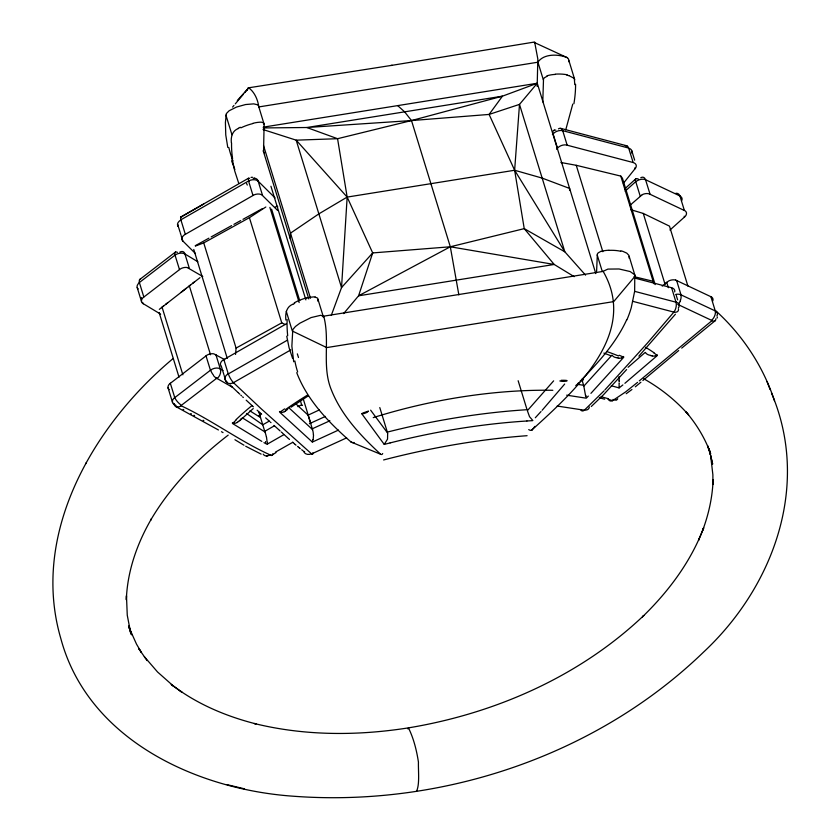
<?xml version="1.0" encoding="UTF-8"?>
<svg xmlns="http://www.w3.org/2000/svg" width="840" height="840" viewBox="0 0 840 840"><rect width="100%" height="100%" fill="white"/><g stroke="black" fill="none" stroke-linecap="round" stroke-linejoin="round"><path stroke-width="1.26" d="M619.122 382.935L619.122 383.471M619.101 386.253L619.122 384.174M619.101 386.873L619.101 387.912L611.3 385.749M574.76 84.62L574.319 78.393L568.785 75.558M542.787 101.955L543.512 79.107A4.21 2.688 -18 0 1 544.467 77.742L547.113 76.22M285.873 320.061C285.212 313.856 286.209 307.01 292.625 304.311M252.662 123.407A20.937 12.936 -15.7 0 1 261.25 122.157L263.004 122.672A4.242 2.73 -16.3 0 1 264.117 123.868L263.55 151.862L264.537 152.933M290.304 238.844L290.483 233.153L318.854 213.875L347.161 197.085L514.637 170.258L542.168 178.101L569.615 188.444L569.551 190.334M318.003 301.298L317.951 298.893A4.242 2.709 -17.9 0 0 316.848 297.728L315.094 297.255M537.169 86.405L537.831 58.999L534.639 42L390.978 65.489M600.968 251.307L598.311 252.798A4.21 2.709 -16.2 0 0 597.345 254.142L596.6 271.404M231.378 142.863C230.696 136.868 232.291 130.578 238.539 128.457M318.056 299.628L323.494 317.289L323.715 316.166L603.162 271.394C639.261 333.911 574.287 391.241 531.899 429.996M235.536 354.417L236.082 348.086L203.732 242.907L249.407 217.665L265.829 207.018M264.222 124.593L258.437 105.672L257.408 104.748L253.733 103.866L245.584 104.538L236.523 107.048L229.121 110.764L226.349 113.589L225.414 122.483L225.761 134.946L227.777 147.42M247.265 90.342L248.052 87.895L392.165 65.289M572.754 104.108L565.75 129.833M534.366 42.515L567.357 57.698L568.355 58.8L574.78 79.821M313.152 439.667L313.541 434.879M407.925 728.931L408.44 727.871C495.169 713.486 579.642 676.452 643.787 615.51L642.432 616.844C668.42 591.654 690.722 561.918 703.637 527.888L702.744 530.135C708.76 513.965 712.509 496.913 713.097 479.651L712.929 484.533L712.876 474.747L710.64 455.584L712.635 464.132L709.002 448.602M543.365 79.884L537.925 62.213C543.606 53.487 558.548 53.949 567.357 57.698M717.034 318.129L717.413 317.09M331.286 315.378L341.534 287.584L347.161 197.085L337.565 138.705L306.82 127.512L263.256 127.932M699.457 538.115L698.565 540.309L703.637 527.888M680.505 300.468L680.243 301.067M626.661 319.809C616.192 342.709 599.109 361.61 581.774 379.533M173.219 358.449C93.996 424.673 29.841 533.043 60.879 638.747C88.095 739.767 196.476 789.485 293.255 796.215C441.588 807.366 596.148 755.874 703.615 652.05C773.871 586.404 810.642 484.911 771.456 392.983M85.733 463.701L86.425 462.504M368.183 411.222C366.755 413.983 354.837 415.223 368.351 411.191M623.385 183.309L635.744 167.843A7.171 4.589 -17.1 0 0 634.063 162.876L633.171 162.54L628.656 148.071L562.632 130.651A7.161 4.463 -18.7 0 0 553.203 133.791M633.139 162.529L566.129 144.931A7.161 4.631 -16.9 0 0 558.243 147.389L556.595 149.299M552.405 134.536L553.046 133.739L557.498 148.197M564.659 384.069L542.136 410.288M553.644 380.856L527.352 410.676L529.526 416.661L532.77 420.462M232.596 107.069L233.94 105.473M235.284 103.877L243.327 94.322M244.661 92.726L247.349 89.544M343.613 313.604L358.586 295.796L450.314 246.782L524.234 228.638L564.837 251.811L585.553 275.142M675.413 314.213L638.873 356.16M237.29 100.517L248.682 87.811C254.583 92.064 257.901 99.834 258.793 106.932L537.925 62.213M533.904 427.613L534.975 426.363M531.752 430.122L532.833 428.862M541.002 411.548L535.301 417.764M611.919 355.173L583.874 386.096M626.63 369.548L603.466 394.779L591.297 406.507M604.937 389.876L647.21 343.308L673.932 312.039A7.161 3.78 -75.8 0 0 676.011 302.274L671.622 287.752L634.547 278.03M604.023 390.873L584.325 410.225A7.003 3.654 -77.2 0 1 580.944 410.183M590.929 393.351L623.774 357.21L619.216 355.268M588.336 396.081L586.268 398.192L566.654 395.168M581.175 380.142L579.989 381.37M578.792 382.589L577.584 383.806M576.986 384.416L575.768 385.633M236.481 419.654L232.554 423.538L261.817 441.389M239.704 420.714L253.228 408.555M626.346 190.365L625.632 191.027M625.18 191.173L635.817 181.555M629.716 205.538L642.285 194.68M624.708 188.885L636.006 178.658M669.952 230.055L685.303 216.3A7.161 4.609 -17.7 0 0 685.188 210.872L649.194 193.862A7.171 4.673 -17.2 0 0 642.264 194.649M603.057 271.352L607.887 269.094L619.049 268.979L630.126 271.541L634.788 274.817L634.651 291.281L631.26 307.692A239.873 157.416 17.8 0 1 626.871 319.893M712.131 320.523L639.282 380.898M665.816 283.038L668.808 280.906A7.171 4.526 -17 0 1 675.601 280.077M628.1 367.28L645.225 352.401M640.196 196.066L635.744 181.619A7.161 2.688 44.4 0 1 638.327 179.035M665.616 283.206L662.214 286.135M361.673 413.574L384.237 444.413L387.534 439.142L387.671 433.167M642.873 380.541L678.689 350.553M715.218 320.659L681.702 348.117M637.56 382.358L625.579 391.944L613.158 400.27M384.237 444.413L390.149 442.89M640.909 382.211L635.313 386.82M624.887 383.303L657.384 355.488L653.72 352.81M622.881 384.941L619.101 387.912M159.316 309.362L200.004 277.651M583.275 379.911L582.025 380.153M582.509 379.764L582.824 379.512A10.29 6.321 -70.1 0 0 583.38 379.124M228.197 435.12C197.684 458.577 170.299 486.738 150.728 520.055L151.421 518.868C137.12 543.459 127.355 571.158 126.326 599.771L126.473 595.76L127.26 615.216L130.893 634.022L128.919 625.79L131.786 634.872L129.15 627.837M187.32 267.54A7.171 4.662 -17.4 0 0 180.453 268.894L142.978 297.717A7.161 4.631 -16.7 0 0 142.506 303.25L160.671 314.171M139.293 282.597L175.109 255.077A7.161 4.526 -15.6 0 1 184.737 253.869L197.873 261.786M161.469 307.598L163.537 305.991M165.606 304.374L167.674 302.768M181.104 292.288L186.27 288.256M188.339 286.65L190.407 285.033M192.476 283.427L194.544 281.81M169.26 389.644L169.05 389.477A7.161 4.557 -17.5 0 1 169.491 383.964L206.997 355.142A7.171 4.526 -16.8 0 1 213.801 353.829L224.763 359.646M180.968 405.615L216.783 378.21M174.699 397.688L210.515 370.188A7.161 4.651 -18.6 0 1 220.3 368.865M139.545 279.647L175.161 252.294M631.942 389.498L626.21 393.719M170.299 383.219L174.773 397.635A7.161 2.352 48.5 0 0 180.705 404.723M180.957 405.709C211.816 420.031 239.799 441.252 270.669 455.144M284.592 408.881L279.836 412.304L312.365 442.071L338.447 430.101M291.007 407.232L308.112 395.987M238.518 421.617L237.195 422.31M275.447 452.12L292.814 442.281M286.262 323.852L222.894 360.108A7.171 4.589 -17.1 0 0 220.836 365.705L221.34 366.345M266.353 436.968A6.857 1.449 74.5 0 0 264.988 431.981A4.851 1.607 55.7 0 1 264.747 431.319L274.071 425.995M277.683 210.504L261.901 194.943A7.161 4.62 -17.5 0 0 254.1 194.88L184.306 234.916A7.171 4.589 -17.1 0 0 182.311 240.482L195.468 253.575M180.779 219.859L248.619 180.957A7.161 4.526 -14.9 0 1 258.017 181.041L275.069 197.925M248.493 178.238L180.768 217.098L203.69 204.047M287.532 340.106L228.281 373.937L223.828 359.489M290.787 349.913L233.415 382.683M269.178 421.144L262.762 424.798L246.488 413.438M195.269 245.71L208.898 238.172M211.176 236.912L231.62 225.614M233.898 224.353L240.713 220.584M242.981 219.334L262.3 208.656M274.901 207.312L277.053 206.136L277.778 206.903M236.082 348.086L281.757 322.844L285.222 324.534M283.647 434.784L267.036 444.308L263.959 442.628M285.537 411.044L284.319 411.569M233.079 382.862L232.859 382.967A7.161 5.303 -41.6 0 1 225.708 380.877L224.133 375.396M311.504 453.947L346.626 437.871M295.617 403.589L308.102 415.149L319.337 409.92M309.404 423.696L325.469 416.399M312.585 429.608A5.208 1.197 61.4 0 1 312.291 428.778L329.889 420.777M297.843 406.655L301.613 404.849L302.484 405.457M554.369 130.042L554.064 130.179A7.161 3.927 37.4 0 0 553.004 133.728M195.384 246.057L203.732 242.907M175.697 251.99L175.718 251.979A7.161 2.804 52.3 0 1 177.45 252.389M622.871 357.452L622.051 357.641M234.444 423.213L233.258 423.444M263.298 127.145L537.264 83.255L595.801 273.588M656.659 355.614L655.389 355.772M281.358 412.209L280.791 412.262M177.807 407.022L177.377 407.022A7.161 4.799 -59.8 0 1 174.143 404.481M526.932 420.977L532.602 420.641M251.045 177.366L252.599 177.292M618.723 357.998L617.2 357.924M253.995 178.164L254.572 178.196M267.047 456.246L266.469 456.204M561.173 380.3C573.122 379.985 564.081 382.326 559.828 380.951M652.166 355.824L650.538 355.614M557.172 406.046L584.451 410.225M577.668 384.353L583.643 385.308A5.208 2.677 -76.9 0 1 583.821 386.148L585.627 396.102M581.784 379.659L582.529 379.785M187.299 267.572L202.776 276.528M560.942 162.509L576.25 165.302L620.792 176.096L622.419 178.164L655.148 284.603M244.293 788.792L227.094 784.665M634.053 276.654L653.131 281.274L653.982 283.742M601.104 396.732L608.538 398.758M673.911 312.113L632.52 301.266M626.881 145.824L560.742 128.363M634.872 291.406L676.158 302.232M671.622 287.752L672.599 288.099A7.171 4.589 -17.1 0 1 674.709 291.911M599.319 397.751L604.653 399.189M675.623 280.067L711.69 297.087A7.161 4.567 -16.5 0 1 712.75 300.983M630.693 209.654L643.262 213.434L669.48 226.139L687.897 286.041M263.046 129.549L296.184 140.165L337.565 138.705L411.495 120.561L502.446 96.17L537.264 83.255L519.498 104.391L489.111 114.429L411.495 120.561L306.82 127.512L502.446 96.17L489.111 114.429L514.637 170.258L564.837 251.811L519.498 104.391L514.637 170.258L524.234 228.638L554.2 264.464L574.192 276.665M603.876 353.094L610.817 355.709M351.162 442.06L380.751 454.314M261.135 454.125L245.71 446.25M650.034 194.166L645.55 179.718A7.161 4.483 -18.1 0 0 635.943 181.608M710.871 296.604L715.312 311.042A7.161 4.074 -61.1 0 1 711.963 319.988M716.898 315.956A7.161 4.662 -18.6 0 0 715.46 311.01L680.957 294.83A7.161 4.694 -16.1 0 0 675.749 294.389M712.142 320.618L677.775 304.406M645.624 179.75L679.99 195.983M684.359 210.389L679.917 195.951A7.161 4.893 -68.6 0 0 675.78 193.326M193.966 415.286L194.618 415.632M190.754 413.553L191.394 413.899M203.154 420.252L203.826 420.62M183.12 409.395L183.75 409.742M231.651 386.82L232.334 387.209M231.304 386.631L216.709 378.262M175.476 405.153L176.117 405.51M218.431 429.975L176.106 406.739M173.922 403.526L174.846 404.796M643.692 378.735C660.524 388.217 675.885 400.407 688.622 414.971L686.028 411.947C696.601 424.263 705.096 438.365 710.64 453.632L707.595 445.757L710.472 454.839L709.034 448.728M221.466 431.707L223.02 432.611M222.978 370.524L220.29 368.959L215.849 354.501M220.227 368.918L220.29 368.959A7.161 5.176 -63.6 0 1 216.93 378.651M174.143 404.397L174.206 404.429A7.161 4.704 -16.2 0 1 174.584 397.625M242.225 417.753L264.936 431.939M243.989 445.221L234.938 439.73M260.505 417.522L249.869 410.865M144.344 656.68L157.531 671.969L173.208 685.86L171.35 684.485C196.214 703.742 225.719 716.236 256.064 723.923L254.321 723.502C304.647 735.945 357.431 735.913 408.44 727.871C413.637 738.287 416.661 750.466 418.435 762.111C418.183 771.078 419.8 784.014 416.661 790.997M311.608 453.894L261.209 408.796L233.405 382.61A7.161 1.764 60.7 0 1 228.417 374.073M171.35 684.485L181.934 692.244L180.117 690.9M303.082 450.828L301.686 449.736M350.7 441.725C328.776 422.457 307.304 400.407 296.741 372.666M300.269 448.623L299.702 448.171M299.407 447.93L298.505 447.206M298.19 446.954L297.56 446.439M380.656 454.23C360.895 435.981 341.565 415.506 331.464 390.159C321.51 366.471 330.278 340.431 323.715 316.166M296.037 445.169L295.491 444.707M295.302 444.549L294.536 443.898M294.336 443.719L292.645 442.25M289.495 439.457L288.183 438.281M397.698 105.62L404.628 111.846L411.495 120.561L450.314 246.782L458.861 294.903M260.232 412.997L260.831 413.532M261.03 413.711L261.639 414.246M265.639 417.848L267.435 419.454M259.833 412.64L257.135 410.204M267.656 419.654L268.349 420.284M268.59 420.494L269.294 421.134M287.637 437.787L282.481 433.115M288.781 407.683L312.532 429.566M270.249 421.995L270.984 422.656M274.029 425.418L279.195 430.122M281.295 432.033L281.883 432.569M279.5 430.395L280.098 430.941M252.662 406.14L253.397 406.812M252.294 405.804L246.183 400.166M243.338 397.519L242.624 396.848M715.974 310.957C742.728 335.328 763.235 366.419 774.501 400.869M240.849 395.178L241.553 395.85M239.778 394.17L238.35 392.826M237.993 392.49L230.118 384.983M227.241 382.211L225.761 380.782A7.161 4.736 -16.4 0 1 228.071 373.894M178.353 226.643L178.406 226.684A7.161 4.442 -17.8 0 1 180.894 219.965M387.618 433.062L370.629 410.172M147.063 660.607L138.726 648.564L141.466 652.533L136.531 644.175L129.15 627.774M234.843 169.543L231.578 160.786M767.057 381.675L770.101 389.54M292.541 358.27L289.065 347.666L286.744 336.179M238.665 183.099L234.696 170.898L232.155 158.666M631.754 150.717L634.651 160.156M137.193 287.543L141.529 301.633M684.232 216.195L684.516 217.098M676.589 280.423L681.02 294.861M676.126 295.008L677.618 299.828M634.893 167.779L635.166 168.693M666.708 282.272L668.377 287.69M643.262 213.434L665.133 284.571M620.792 176.096L653.131 281.274M620.97 250.845A30.082 21.294 -19.8 0 1 622.892 251.37L626.776 253.124L628.856 255.328L635.155 276.119L613.704 301.613L326.707 347.592L292.331 331.034L286.272 311.336M576.25 165.302L602.826 251.706M562.706 130.673L567.147 145.121M597.188 254.909L602.28 271.467M581.805 379.355L583.632 385.319M518.144 380.73L527.048 409.7A324.534 130.179 -13.3 0 0 387.324 432.096L379.785 407.568M263.519 145.509L310.506 298.263M263.204 150.728L308.784 298.945M270.931 186.239L305.875 299.869M271.593 209.15L299.702 300.552M269.881 207.396L299.156 302.558M258.101 180.989L262.542 195.447M248.546 180.999L252.987 195.447M225.897 115.038L231.956 134.736M249.407 217.665L281.757 322.844M303.135 398.548L310.674 423.087M308.102 415.149L312.291 428.788M300.237 400.26L301.644 404.838M258.857 412.104L264.736 431.277M193.767 249.47L227.273 358.407M180.873 219.807L185.315 234.255M178.678 227.588L180.065 232.113M180.348 233.016L180.905 234.822M181.178 235.725L181.734 237.531M182.018 238.434L182.847 241.154M221.361 366.356L223.86 374.493M189.336 268.296L184.884 253.838A7.161 4.274 -55.7 0 0 179.865 252.063M189.43 286.146L210.536 354.774M175.035 255.14L179.477 269.567M206 355.814L210.441 370.251M162.141 307.419L182.868 374.798M159.138 312.501L179.025 377.181M143.819 296.982L139.377 282.544A7.161 3.171 56.5 0 1 140.542 279.069M141.309 297.476L141.582 298.379M142.978 302.904L143.252 303.807M168.042 387.839L172.589 402.633M323.494 317.289L323.18 316.187L320.744 315.284L311.105 317.572L299.88 323.201L295.459 326.466L292.782 329.606L291.869 346.195L293.706 361.778M266.522 437.199L267.13 441.998M629.097 256.41L629.15 258.153M568.722 60.113L568.743 61.719M619.111 380.656L619.122 381.591M178.3 226.737A7.161 5.261 -41.4 0 1 178.038 224.7M181.01 219.944A7.161 1.764 60.7 0 1 181.66 217.077M248.903 181.346A7.161 1.628 61.4 0 1 249.585 178.406M253.208 178.469A7.161 4.946 -44.3 0 1 253.932 178.374M254.552 178.238A7.161 5.124 -43.7 0 1 258.122 180.989M258.72 416.02A249.081 144.805 -19.3 0 1 260.642 414.897M271.31 455.532A99.645 59.105 -18.6 0 1 276.014 452.592M213.444 375.133A7.161 2.635 53.6 0 1 210.725 370.419M180.978 405.794A7.151 4.725 -60.9 0 1 177.786 407.085M270.469 454.545A7.203 4.851 -50.4 0 1 267.141 455.879M266.532 455.983A7.192 5.345 -51.2 0 1 263.193 454.146M216.741 378.378A7.161 2.783 52.1 0 1 213.749 375.911M272.78 453.747A6.941 2.552 54.1 0 1 270.795 455.259M232.964 422.93A14.963 8.326 3.5 0 1 232.302 423.014M237.342 422.468A14.585 10.721 11.6 0 1 234.559 423.413M241.017 418.73A7.151 5.345 14.2 0 1 238.329 421.397M265.608 441.567A13.577 4.263 71.3 0 1 265.671 442.533M267.466 442.459A14.931 4.872 70.6 0 1 267.414 443.782M236.156 419.548A216.899 130.694 -18.8 0 1 251.853 405.699M175.329 255.308A7.161 2.635 53.6 0 1 175.423 252.073M138.169 288.907A7.161 4.473 -18 0 1 139.419 282.671M233.384 382.61A7.077 5.471 -48.4 0 1 233.1 382.767M311.462 453.789A7.077 5.754 -39.9 0 1 303.629 451.437M304.647 451.731A7.34 4.662 -15.6 0 1 304.059 451.416M312.858 452.876A7.003 1.659 61.7 0 1 311.671 454.02M280.266 411.558A14.669 7.76 13.4 0 1 279.468 411.569M284.435 411.779A14.312 10.017 23.5 0 1 281.579 412.461M287.847 408.681A7.14 5.008 25.2 0 1 285.38 410.844M312.963 439.53A14.207 6.71 77.6 0 1 312.249 441.872M312.543 429.66A6.71 2.373 80.7 0 1 313.362 434.731M285.6 409.49A290.451 172.652 -18.4 0 1 307.304 395.199M625.307 145.814A7.161 3.78 -75.9 0 1 628.603 148.134M558.442 128.888A7.161 3.675 -76.9 0 1 562.558 130.84M628.656 148.208A7.161 4.473 -15.7 0 1 631.523 153.017M554.505 130.2A7.161 3.707 37.2 0 1 555.828 130.127M645.498 179.855A7.161 4.41 -66.3 0 0 642.653 177.177L642.17 177.251A7.161 4.526 -64.4 0 0 640.773 177.734M679.907 196.056A7.161 4.505 -15.7 0 1 681.702 200.634M676.242 302.127A7.161 4.694 -18.6 0 1 678.311 308.123M678.521 309.215A7.161 4.179 36.6 0 1 674.468 312.218L674.195 312.175A7.077 4.253 43 0 1 673.89 312.007M589.365 406.98A7.077 4.757 38.4 0 1 584.409 410.015M623.616 356.506A14.669 8.883 -18.9 0 1 622.776 356.738M622.073 357.903A14.312 11.267 -21.9 0 1 618.723 358.25M617.19 357.683A7.14 5.67 -23.6 0 1 612.601 355.814M586.288 397.362A14.207 2.289 83.8 0 1 585.7 395.231M606.659 351.488A290.451 175.613 -14.1 0 1 618.461 355.929M608.066 399.252A99.645 60.218 -13.9 0 1 612.644 400.712M680.904 294.966A7.161 4.421 -66.4 0 1 680.389 300.384M715.796 318.832A7.161 3.203 49.2 0 1 714.882 320.88L714.714 320.985A7.151 3.098 49.9 0 1 712.173 320.744M615.856 400.019A7.203 3.444 41.7 0 1 612.969 399.42M617.715 398.748A7.192 4.011 44.2 0 1 616.361 400.008M680.337 301.108A7.161 4.505 -64.3 0 1 678.363 303.944M613.106 400.386A6.941 4.284 -66.9 0 1 608.317 399.2M657.248 354.953A14.963 8.757 -8.5 0 1 656.565 355.068M655.41 356.003A14.585 11.277 -8.1 0 1 652.166 356.044M650.601 355.331A7.151 5.659 -9.7 0 1 645.54 352.663M619.038 376.593A6.857 0.798 87.2 0 1 619.185 380.877M645.488 347.288A216.899 133.056 -14.1 0 1 653.929 352.685M232.838 160.797A239.873 152.88 17.5 0 1 228.816 147.494M297.633 371.942A239.873 122.325 -47.6 0 1 294.851 360.917M390.159 442.901A314.643 124.551 -13.2 0 1 526.922 420.998M373.233 417.627A265.534 114.345 -12.6 0 1 552.815 390.296M383.596 459.963A291.889 99.33 -12.9 0 1 527.1 435.697M531.804 430.217A7.644 3.696 59.8 0 1 528.728 429.597M382.694 453.506A7.644 2.331 -87.3 0 1 381.602 454.587M354.165 442.512A7.613 4.767 -43.7 0 1 351.11 442.124M547.008 75.799A21.777 13.871 -17.9 0 1 555.208 74.434M555.282 74.141A37.632 22.89 -17.2 0 1 567.189 74.781M566.864 75.201A30.082 17.062 -14.8 0 1 568.743 75.59M601.01 251.454A21.777 14.028 -16.3 0 1 608.948 250.247M608.948 250.373A37.632 25.274 -16.9 0 1 620.697 251.244M575.578 84.242A218.694 118.188 -37.5 0 1 573.92 103.677M238.329 128.279A29.389 16.873 -16.2 0 1 240.324 127.249M240.881 127.848A37.632 22.008 -16 0 1 252.662 123.617M292.782 304.469A29.389 20.633 -18.1 0 1 294.704 303.345M294.262 302.82A37.632 26.072 -18.3 0 1 306.39 297.938M306.443 298.263A20.937 13.871 -18.5 0 1 315.221 296.867M247.296 185.062A318.591 183.729 22 0 1 246.561 183.477M232.596 158.676A212.636 135.891 7.7 0 1 231.567 142.874M298.494 357.494A318.591 165.827 -54.2 0 1 297.35 353.871M287.69 335.685A212.636 121.684 -40.2 0 1 287.154 319.505M372.687 252.924L358.586 295.796L554.2 264.464L450.314 246.782L372.687 252.924L341.534 287.584L296.184 140.165L347.161 197.085L372.687 252.924"/></g></svg>
